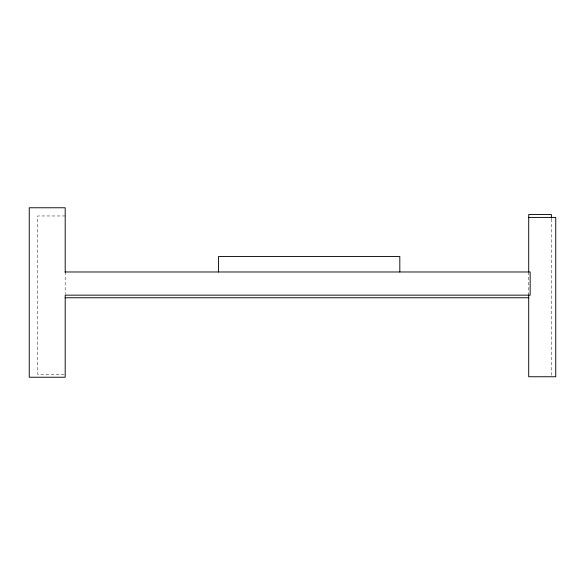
<?xml version="1.0" encoding="UTF-8"?>
<svg xmlns="http://www.w3.org/2000/svg" width="585" height="585" viewBox="0 0 585 585"><rect width="100%" height="100%" fill="white"/><g stroke="black" fill="none" stroke-linecap="round" stroke-linejoin="round"><path stroke-width="0.44" stroke-dasharray="2.92 2.19" d="M65.191 215.967L37.667 215.967L37.667 374.341L65.191 374.341M551.406 219.083L551.406 375.841M528.708 271.981L528.708 294.262M65.191 271.981L65.191 294.262"/><path stroke-width="0.88" d="M528.708 217.415L555.75 217.415L555.75 376.755L528.708 376.755L528.708 294.76M65.191 271.981L530.156 271.981L530.156 295.154L65.191 295.154L65.191 377.237L29.25 377.237L29.25 207.763L65.191 207.763L65.191 272.398M65.191 297.758L528.708 297.758M551.406 218.168L551.406 214.519L528.708 214.519L528.708 271.981M399.818 271.981L399.818 256.53L218.49 256.53L218.49 271.981"/></g></svg>
